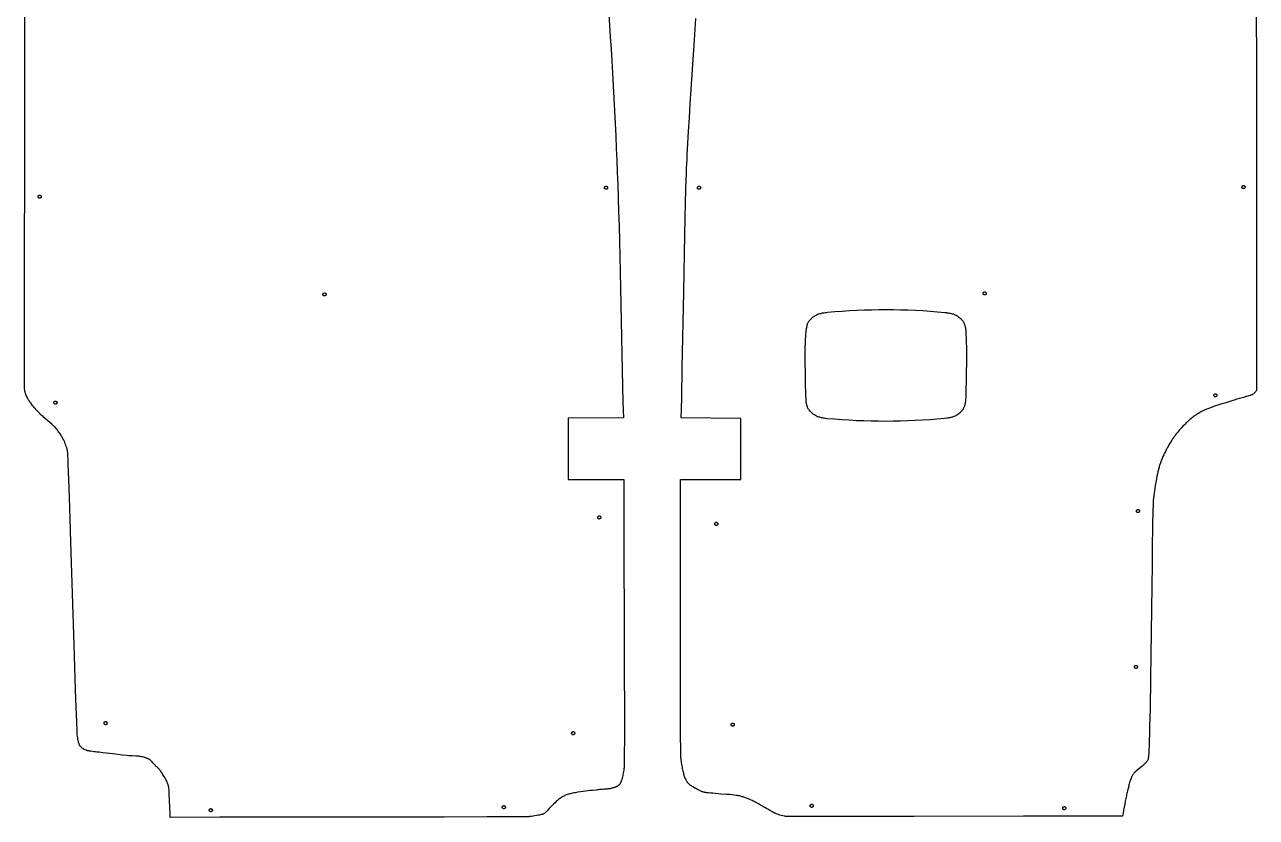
# Model space of a CAD drawing. Extents: x 339 to 7680, y 24 to 7374.
# Drawn here: x 6040 to 7621, y 3872 to 4888 of the extents above; entities that cross this region are included whole.
import ezdxf

# ---------------------------------------------------------------- set-up
doc = ezdxf.new("R2010")
doc.units = 0
doc.layers.add('Default Layer', color=1, linetype='CONTINUOUS')

msp = doc.modelspace()

# ---------------------------------------------------------------- linework, layer by layer
at = {"layer": 'Default Layer'}
for points in [[(6790, 4901.6), (6790.9, 4887.3), (6791.8, 4872.5), (6792.8, 4857.4), (6793.7, 4841.8), (6794.6, 4826), (6795.5, 4810.1), (6796.4, 4794), (6797.2, 4777.8), (6798, 4761.7), (6798.8, 4745.7), (6799.5, 4729.8), (6800.2, 4714.2), (6800.8, 4698.8), (6801.1, 4691.1), (6801.4, 4683.1), (6802, 4666.4), (6802.5, 4648.8), (6803.1, 4630.3), (6803.6, 4611.2), (6804, 4591.4), (6804.5, 4571.2), (6805, 4550.5), (6805.9, 4508.5), (6806.7, 4466.3), (6807.6, 4424.6), (6808.1, 4404.2), (6808.6, 4384.4), (6737.6, 4383.8), (6737.6, 4305.4), (6809.1, 4305.4), (6809.1, 4280.7), (6809.2, 4253.9), (6809.2, 4225.4), (6809.3, 4195.6), (6809.5, 4134.7), (6809.7, 4075.1), (6809.8, 4047.1), (6809.9, 4021), (6809.9, 3997.3), (6809.9, 3976.6), (6809.9, 3967.4), (6809.8, 3959.2), (6809.8, 3952), (6809.7, 3945.8), (6809.6, 3940.8), (6809.6, 3936.9), (6809.5, 3935.4), (6809.4, 3934.3), (6809.4, 3933.5), (6809.3, 3933), (6808.8, 3930.2), (6808.1, 3927.1), (6807.8, 3925.5), (6807.4, 3924), (6807, 3922.4), (6806.6, 3920.9), (6806.2, 3919.4), (6805.9, 3918.7), (6805.7, 3918.1), (6805.4, 3917.4), (6805.2, 3916.8), (6804.9, 3916.2), (6804.6, 3915.7), (6804.3, 3915.1), (6804, 3914.7), (6803.6, 3914.2), (6803.3, 3913.8), (6803, 3913.5), (6802.6, 3913.2), (6802.2, 3913), (6801.8, 3912.8), (6801.6, 3912.6), (6801.4, 3912.4), (6801, 3912), (6800.5, 3911.7), (6799.9, 3911.4), (6799.4, 3911.1), (6798.8, 3910.8), (6798.2, 3910.6), (6797.6, 3910.4), (6797, 3910.2), (6796.4, 3910), (6795.1, 3909.7), (6793.9, 3909.3), (6792.8, 3909), (6792.2, 3908.8), (6791.5, 3908.7), (6790.7, 3908.6), (6789.8, 3908.5), (6788.8, 3908.4), (6787.8, 3908.3), (6785.7, 3908.1), (6783.4, 3908), (6781.2, 3907.8), (6778.9, 3907.6), (6777.9, 3907.5), (6776.9, 3907.4), (6775.6, 3907.2), (6773.9, 3907), (6769.2, 3906.6), (6766.4, 3906.3), (6763.4, 3906), (6760.2, 3905.6), (6756.9, 3905.2), (6753.5, 3904.7), (6750.1, 3904.2), (6748.4, 3903.9), (6746.7, 3903.6), (6745.1, 3903.3), (6743.5, 3903), (6742, 3902.7), (6740.5, 3902.3), (6739.1, 3901.9), (6737.7, 3901.6), (6736.4, 3901.1), (6735.2, 3900.7), (6734.1, 3900.3), (6733.1, 3899.8), (6732.1, 3899.3), (6731.1, 3898.8), (6730.1, 3898.2), (6729.1, 3897.5), (6728.1, 3896.8), (6727.1, 3896), (6726, 3895.2), (6725, 3894.4), (6724, 3893.5), (6723, 3892.6), (6721.9, 3891.7), (6720.9, 3890.8), (6719, 3888.9), (6717.1, 3887), (6715.3, 3885.2), (6713.6, 3883.5), (6710.8, 3880.4), (6709.6, 3879.2), (6708.7, 3878.2), (6708, 3877.5), (6707.7, 3877.3), (6707.5, 3877.1), (6706.9, 3876.8), (6706.2, 3876.5), (6705.5, 3876.2), (6704.8, 3875.9), (6704.1, 3875.7), (6703.3, 3875.5), (6701.9, 3875.1), (6700.9, 3874.9), (6699.3, 3874.6), (6697.4, 3874.2), (6695.2, 3873.9), (6692.9, 3873.5), (6690.5, 3873.2), (6688.2, 3872.9), (6687.1, 3872.8), (6686.1, 3872.7), (6684.7, 3872.7), (6681.7, 3872.7), (6671.1, 3872.6), (6654.9, 3872.5), (6633.6, 3872.5), (6578.9, 3872.4), (6512, 3872.3), (6362.7, 3872.2), (6290.7, 3872.1), (6227.3, 3872), (6227, 3877.3), (6226.8, 3883.2), (6226.3, 3895.2), (6226, 3900.8), (6225.8, 3905.5), (6225.7, 3907.4), (6225.5, 3909), (6225.4, 3910.3), (6225.3, 3910.7), (6225.3, 3911.1), (6225.1, 3911.7), (6225, 3912.3), (6224.7, 3913.5), (6224.3, 3914.6), (6223.8, 3915.7), (6223.3, 3916.9), (6222.8, 3918), (6222.3, 3919.1), (6221.8, 3920.2), (6221.5, 3920.8), (6221.1, 3921.5), (6220.2, 3923.1), (6219.1, 3924.9), (6217.9, 3926.8), (6216.8, 3928.6), (6215.7, 3930.2), (6214.7, 3931.6), (6214.3, 3932.2), (6214, 3932.6), (6213.4, 3933.3), (6212.7, 3934), (6212, 3934.7), (6211.3, 3935.3), (6209.9, 3936.6), (6209.2, 3937.2), (6208.5, 3937.9), (6208.2, 3938.3), (6207.8, 3938.7), (6207, 3939.6), (6206.1, 3940.7), (6205.1, 3941.8), (6204.1, 3943), (6203.6, 3943.6), (6203, 3944.1), (6202.4, 3944.6), (6201.9, 3945.1), (6201.3, 3945.6), (6200.7, 3946), (6200.1, 3946.4), (6199.5, 3946.7), (6198.9, 3947), (6198.2, 3947.3), (6197.6, 3947.6), (6196.9, 3947.9), (6196.3, 3948.1), (6195.6, 3948.4), (6194.9, 3948.6), (6194.2, 3948.8), (6192.8, 3949.2), (6191.5, 3949.5), (6190.1, 3949.8), (6189.3, 3950), (6188.5, 3950.1), (6187.7, 3950.2), (6186.8, 3950.3), (6184.8, 3950.4), (6182.7, 3950.5), (6178.4, 3950.7), (6176.2, 3950.8), (6175.2, 3950.9), (6174.2, 3951), (6171.1, 3951.3), (6166.2, 3951.8), (6153.4, 3953.3), (6140.7, 3954.8), (6135.9, 3955.4), (6133, 3955.7), (6131.2, 3956), (6129.3, 3956.2), (6127.4, 3956.4), (6125.5, 3956.7), (6123.7, 3957), (6122.8, 3957.1), (6122, 3957.3), (6121.2, 3957.5), (6120.5, 3957.7), (6119.8, 3957.9), (6119.2, 3958.1), (6118.1, 3958.6), (6117, 3959.2), (6116.4, 3959.5), (6115.9, 3959.8), (6115.4, 3960.1), (6114.8, 3960.5), (6114.3, 3960.8), (6113.9, 3961.2), (6113.4, 3961.6), (6112.9, 3962), (6112.5, 3962.4), (6112.1, 3962.9), (6111.7, 3963.4), (6111.4, 3963.9), (6111.2, 3964.1), (6111, 3964.4), (6110.7, 3965), (6110.4, 3965.8), (6110.2, 3966.5), (6109.9, 3967.3), (6109.7, 3968.2), (6109.4, 3969.1), (6109.2, 3970.1), (6109, 3971.1), (6108.8, 3972), (6108.5, 3974), (6108.2, 3976), (6107.9, 3977.8), (6107.9, 3978.3), (6107.8, 3979.3), (6107.7, 3982.6), (6107.2, 3994.6), (6106.6, 4012.7), (6105.8, 4035.8), (6103.9, 4093.4), (6101.8, 4159.2), (6099.7, 4224.9), (6098.7, 4255.3), (6097.8, 4282.5), (6097, 4305.7), (6096.3, 4323.8), (6096.1, 4330.6), (6095.9, 4335.7), (6095.7, 4339.1), (6095.7, 4340), (6095.6, 4340.5), (6095.5, 4341.4), (6095.3, 4342.3), (6095.1, 4343.2), (6094.9, 4344.1), (6094.6, 4345), (6094.4, 4345.9), (6093.8, 4347.7), (6093.2, 4349.4), (6092.6, 4351.1), (6092, 4352.7), (6091.4, 4354.2), (6091.1, 4354.9), (6090.7, 4355.6), (6090, 4357.1), (6089.2, 4358.5), (6088.4, 4360), (6087.5, 4361.4), (6086.7, 4362.7), (6085.9, 4363.9), (6085.1, 4365), (6084.4, 4366.1), (6083.6, 4367.2), (6082.8, 4368.2), (6082, 4369.2), (6081.1, 4370.2), (6080.3, 4371.2), (6079.4, 4372.2), (6078.5, 4373.1), (6077.9, 4373.7), (6077.2, 4374.4), (6075.3, 4376), (6072.9, 4378.1), (6070.3, 4380.3), (6067.7, 4382.6), (6065.1, 4384.7), (6064, 4385.8), (6062.9, 4386.7), (6062, 4387.6), (6061.2, 4388.3), (6059.8, 4389.8), (6058.3, 4391.4), (6056.8, 4393), (6055.4, 4394.6), (6054, 4396.2), (6052.8, 4397.7), (6051.6, 4399), (6050.7, 4400.2), (6049, 4402.3), (6048.2, 4403.4), (6047.3, 4404.5), (6046.5, 4405.6), (6045.8, 4406.7), (6045.4, 4407.3), (6045.1, 4407.9), (6044.7, 4408.5), (6044.4, 4409.1), (6043.8, 4410.3), (6043.2, 4411.6), (6042.6, 4413), (6042.1, 4414.4), (6041.6, 4415.9), (6041.3, 4416.6), (6041.1, 4417.4), (6040.9, 4418.1), (6040.7, 4418.9), (6040.6, 4419.6), (6040.4, 4420.4), (6041.1, 5324.6)], [(7620.5, 5325.5), (7620.7, 4419.5), (7620.5, 4419.1), (7620.3, 4418.7), (7620, 4418.2), (7619.8, 4417.8), (7619.5, 4417.4), (7619.1, 4417.1), (7618.8, 4416.7), (7618.5, 4416.3), (7618.1, 4416), (7617.7, 4415.7), (7617.3, 4415.3), (7616.9, 4415), (7616.1, 4414.5), (7615.3, 4413.9), (7615, 4413.8), (7614.7, 4413.7), (7613.8, 4413.3), (7612.6, 4412.9), (7611.2, 4412.5), (7609.6, 4412), (7607.8, 4411.5), (7604, 4410.4), (7595.8, 4408.1), (7592.1, 4407), (7590.5, 4406.6), (7589.1, 4406.1), (7581.5, 4403.7), (7576.4, 4402.1), (7571.1, 4400.4), (7568.4, 4399.5), (7565.8, 4398.6), (7563.2, 4397.7), (7560.8, 4396.8), (7558.6, 4396), (7556.6, 4395.2), (7554.9, 4394.5), (7554.2, 4394.2), (7553.5, 4393.9), (7552.3, 4393.3), (7551.1, 4392.7), (7549.9, 4392), (7548.7, 4391.4), (7547.6, 4390.7), (7546.4, 4390), (7545.2, 4389.3), (7544.1, 4388.5), (7543, 4387.8), (7541.8, 4387), (7540.7, 4386.2), (7539.7, 4385.4), (7538.6, 4384.6), (7537.5, 4383.8), (7536.5, 4382.9), (7535.4, 4382.1), (7534.4, 4381.1), (7533.2, 4380.1), (7532, 4378.9), (7530.7, 4377.7), (7529.3, 4376.3), (7527.9, 4374.9), (7526.5, 4373.5), (7525.1, 4371.9), (7523.6, 4370.4), (7522.2, 4368.8), (7520.8, 4367.1), (7519.4, 4365.5), (7518, 4363.8), (7516.7, 4362.1), (7515.5, 4360.5), (7514.3, 4358.9), (7513.2, 4357.2), (7512.1, 4355.5), (7510.9, 4353.6), (7509.7, 4351.7), (7508.6, 4349.7), (7507.4, 4347.7), (7506.3, 4345.6), (7505.1, 4343.4), (7504, 4341.2), (7502.9, 4339), (7501.9, 4336.8), (7500.9, 4334.5), (7499.9, 4332.3), (7499, 4330), (7498.1, 4327.8), (7497.3, 4325.5), (7497, 4324.4), (7496.6, 4323.2), (7496.2, 4322), (7495.9, 4320.8), (7495.2, 4318.2), (7494.5, 4315.4), (7493.8, 4312.5), (7493.2, 4309.6), (7492.6, 4306.5), (7492, 4303.4), (7491.4, 4300.2), (7490.9, 4297.1), (7490.4, 4293.8), (7489.9, 4290.6), (7489.5, 4287.4), (7489.1, 4284.3), (7488.7, 4281.2), (7488.4, 4278.1), (7488.3, 4277.2), (7488.2, 4275.8), (7488.2, 4274), (7488.1, 4271.9), (7487.9, 4266.5), (7487.8, 4259.7), (7487.6, 4251.6), (7487.5, 4242.3), (7487.2, 4220.8), (7486.9, 4195.9), (7486.5, 4168.5), (7485.8, 4109.6), (7485.4, 4079.9), (7485, 4051.1), (7484.8, 4037.3), (7484.6, 4024.1), (7484.3, 4011.6), (7484.1, 3999.8), (7483.8, 3989), (7483.6, 3979.1), (7483.3, 3970.3), (7483, 3962.7), (7482.9, 3959.4), (7482.7, 3956.4), (7482.6, 3953.8), (7482.4, 3951.6), (7482.3, 3949.8), (7482.1, 3948.3), (7482, 3947.7), (7481.9, 3947.3), (7481.8, 3946.9), (7481.8, 3946.6), (7481.4, 3945.8), (7481, 3945.1), (7480.5, 3944.3), (7480.1, 3943.6), (7479.5, 3942.9), (7479, 3942.2), (7478.4, 3941.5), (7477.8, 3940.9), (7477.1, 3940.2), (7476.5, 3939.6), (7475.8, 3939), (7475.1, 3938.4), (7473.7, 3937.2), (7472.2, 3936), (7469.3, 3933.8), (7467.9, 3932.6), (7467.2, 3932.1), (7466.5, 3931.5), (7465.9, 3930.9), (7465.2, 3930.3), (7464.7, 3929.7), (7464.1, 3929.1), (7463.6, 3928.5), (7463.1, 3927.9), (7462.6, 3927.2), (7462.2, 3926.6), (7461.8, 3925.9), (7461.4, 3925.2), (7461.1, 3924.5), (7460.7, 3923.8), (7460.4, 3923.1), (7460.1, 3922.4), (7459.5, 3921), (7459, 3919.5), (7458.5, 3918), (7458, 3916.5), (7457.6, 3915), (7457.2, 3913.5), (7456.9, 3912), (7456.2, 3908.9), (7455.5, 3905.8), (7455.1, 3904.3), (7454.7, 3902.8), (7454.3, 3901.3), (7454, 3899.6), (7453.6, 3898), (7453.2, 3896.2), (7452.5, 3892.6), (7451.8, 3888.8), (7450.4, 3881.2), (7449.7, 3877.3), (7449, 3873.6), (7389.5, 3873.5), (7321.9, 3873.4), (7181.7, 3873.1), (7119, 3872.9), (7091.6, 3872.9), (7067.6, 3872.9), (7047.7, 3872.9), (7032.5, 3872.9), (7026.8, 3873), (7022.6, 3873), (7019.8, 3873), (7019, 3873.1), (7018.5, 3873.1), (7017.6, 3873.2), (7016.7, 3873.3), (7015.8, 3873.5), (7014.9, 3873.7), (7013.1, 3874.1), (7011.2, 3874.5), (7009.5, 3875), (7007.8, 3875.5), (7006.1, 3876.1), (7004.7, 3876.6), (7004, 3876.9), (7003.3, 3877.2), (7002.6, 3877.5), (7001.9, 3877.8), (7000.5, 3878.5), (6999.2, 3879.3), (6996.6, 3880.8), (6995.3, 3881.6), (6993.9, 3882.3), (6992.3, 3883.2), (6990.1, 3884.5), (6984.7, 3887.6), (6981.9, 3889.3), (6979, 3890.9), (6977.6, 3891.6), (6976.4, 3892.3), (6975.1, 3892.9), (6974, 3893.4), (6971.9, 3894.4), (6969.8, 3895.3), (6967.6, 3896.2), (6965.5, 3897), (6964.4, 3897.4), (6963.3, 3897.8), (6962.2, 3898.1), (6961.1, 3898.5), (6960, 3898.8), (6958.9, 3899.1), (6957.8, 3899.4), (6956.6, 3899.7), (6956, 3899.8), (6955.2, 3899.9), (6954.3, 3900.1), (6953.2, 3900.2), (6950.7, 3900.5), (6947.8, 3900.8), (6944.6, 3901.1), (6941.1, 3901.4), (6933.8, 3901.9), (6926.6, 3902.5), (6923.3, 3902.8), (6920.2, 3903.1), (6917.5, 3903.3), (6915.2, 3903.6), (6914.2, 3903.7), (6913.4, 3903.8), (6912.8, 3904), (6912.3, 3904.1), (6911.4, 3904.3), (6910.6, 3904.6), (6909.7, 3904.9), (6908.9, 3905.3), (6908, 3905.6), (6907.2, 3906), (6906.3, 3906.4), (6905.5, 3906.8), (6903.9, 3907.6), (6902.4, 3908.4), (6901.1, 3909.2), (6899.9, 3909.8), (6897.9, 3911), (6896.8, 3911.7), (6895.8, 3912.3), (6894.8, 3913), (6894.3, 3913.4), (6893.9, 3913.7), (6893.4, 3914.1), (6893, 3914.5), (6892.6, 3914.9), (6892.1, 3915.4), (6891.7, 3915.8), (6891.4, 3916.3), (6891, 3916.8), (6890.6, 3917.3), (6890.3, 3917.9), (6889.9, 3918.4), (6889.6, 3919), (6889.3, 3919.6), (6888.6, 3920.8), (6888.1, 3922), (6887.5, 3923.2), (6887.1, 3924.5), (6886.8, 3925.2), (6886.6, 3926.1), (6886.3, 3927.2), (6886, 3928.5), (6885.6, 3929.8), (6885.3, 3931.4), (6884.9, 3933), (6884.6, 3934.6), (6884.3, 3936.4), (6883.9, 3938.2), (6883.6, 3940), (6883.3, 3941.8), (6883.1, 3943.5), (6882.8, 3945.2), (6882.6, 3946.9), (6882.5, 3948.5), (6882.4, 3949), (6882.4, 3949.9), (6882.3, 3952.5), (6882.3, 3956.3), (6882.2, 3961.2), (6882.1, 3974.2), (6882, 3990.9), (6881.9, 4010.8), (6881.9, 4033.5), (6881.8, 4085.2), (6881.7, 4142.1), (6881.7, 4200.4), (6881.7, 4256.1), (6881.8, 4305.4), (6881.8, 4305.4), (6959.2, 4305.4), (6959.2, 4383.5), (6882.8, 4384.1), (6883.1, 4395.5), (6883.4, 4410.5), (6884.2, 4448.9), (6886.1, 4545.3), (6887.1, 4594.9), (6887.6, 4618.4), (6888, 4640.2), (6888.5, 4659.8), (6888.9, 4676.8), (6889.3, 4690.5), (6889.4, 4696.1), (6889.6, 4700.6), (6889.8, 4705), (6890, 4710.1), (6890.3, 4715.7), (6890.6, 4721.9), (6891.4, 4735.9), (6892.3, 4751.7), (6893.3, 4768.8), (6894.5, 4786.9), (6895.6, 4805.7), (6896.9, 4824.7), (6898.1, 4843.6), (6899.3, 4862.1), (6901.7, 4896.3)]]:
    msp.add_lwpolyline(points, dxfattribs=at)
for points in [[(6784.4, 4679.3), (6784.5, 4679.5), (6784.5, 4679.7), (6784.5, 4679.9), (6784.6, 4680.1), (6784.7, 4680.3), (6784.8, 4680.4), (6784.9, 4680.6), (6785, 4680.7), (6785.2, 4680.9), (6785.3, 4681), (6785.5, 4681.1), (6785.7, 4681.2), (6785.9, 4681.2), (6786, 4681.3), (6786.2, 4681.3), (6786.4, 4681.3), (6786.7, 4681.3), (6786.9, 4681.3), (6787, 4681.2), (6787.2, 4681.2), (6787.4, 4681.1), (6787.6, 4681), (6787.7, 4680.9), (6787.9, 4680.7), (6788, 4680.6), (6788.1, 4680.4), (6788.2, 4680.3), (6788.3, 4680.1), (6788.4, 4679.9), (6788.4, 4679.7), (6788.4, 4679.5), (6788.4, 4679.3), (6788.4, 4679.1), (6788.4, 4678.9), (6788.4, 4678.7), (6788.3, 4678.5), (6788.2, 4678.4), (6788.1, 4678.2), (6788, 4678.1), (6787.9, 4677.9), (6787.7, 4677.8), (6787.6, 4677.7), (6787.4, 4677.6), (6787.2, 4677.5), (6787, 4677.4), (6786.9, 4677.4), (6786.7, 4677.3), (6786.4, 4677.3), (6786.2, 4677.3), (6786, 4677.4), (6785.9, 4677.4), (6785.7, 4677.5), (6785.5, 4677.6), (6785.3, 4677.7), (6785.2, 4677.8), (6785, 4677.9), (6784.9, 4678.1), (6784.8, 4678.2), (6784.7, 4678.4), (6784.6, 4678.5), (6784.5, 4678.7), (6784.5, 4678.9), (6784.5, 4679.1), (6784.4, 4679.3)], [(6903.8, 4679.3), (6903.8, 4679.5), (6903.8, 4679.7), (6903.9, 4679.9), (6903.9, 4680.1), (6904, 4680.2), (6904.1, 4680.4), (6904.2, 4680.5), (6904.4, 4680.7), (6904.5, 4680.8), (6904.6, 4680.9), (6904.8, 4681), (6905, 4681.1), (6905.2, 4681.2), (6905.4, 4681.2), (6905.6, 4681.3), (6905.8, 4681.3), (6906, 4681.3), (6906.2, 4681.2), (6906.4, 4681.2), (6906.5, 4681.1), (6906.7, 4681), (6906.9, 4680.9), (6907, 4680.8), (6907.2, 4680.7), (6907.3, 4680.5), (6907.4, 4680.4), (6907.5, 4680.2), (6907.6, 4680.1), (6907.7, 4679.9), (6907.7, 4679.7), (6907.8, 4679.5), (6907.8, 4679.3), (6907.8, 4679.1), (6907.7, 4678.9), (6907.7, 4678.7), (6907.6, 4678.5), (6907.5, 4678.3), (6907.4, 4678.2), (6907.3, 4678), (6907.2, 4677.9), (6907, 4677.7), (6906.9, 4677.6), (6906.7, 4677.5), (6906.5, 4677.4), (6906.4, 4677.4), (6906.2, 4677.3), (6906, 4677.3), (6905.8, 4677.3), (6905.6, 4677.3), (6905.4, 4677.3), (6905.2, 4677.4), (6905, 4677.4), (6904.8, 4677.5), (6904.6, 4677.6), (6904.5, 4677.7), (6904.4, 4677.9), (6904.2, 4678), (6904.1, 4678.2), (6904, 4678.3), (6903.9, 4678.5), (6903.9, 4678.7), (6903.8, 4678.9), (6903.8, 4679.1), (6903.8, 4679.3)], [(7602.2, 4680.1), (7602.2, 4680.3), (7602.2, 4680.5), (7602.3, 4680.7), (7602.4, 4680.9), (7602.4, 4681.1), (7602.5, 4681.3), (7602.7, 4681.4), (7602.8, 4681.6), (7602.9, 4681.7), (7603.1, 4681.8), (7603.2, 4681.9), (7603.4, 4682), (7603.6, 4682), (7603.8, 4682.1), (7604, 4682.1), (7604.2, 4682.1), (7604.4, 4682.1), (7604.6, 4682.1), (7604.8, 4682), (7605, 4682), (7605.2, 4681.9), (7605.3, 4681.8), (7605.5, 4681.7), (7605.6, 4681.6), (7605.7, 4681.4), (7605.9, 4681.3), (7606, 4681.1), (7606, 4680.9), (7606.1, 4680.7), (7606.2, 4680.5), (7606.2, 4680.3), (7606.2, 4680.1), (7606.2, 4679.9), (7606.2, 4679.7), (7606.1, 4679.5), (7606, 4679.4), (7606, 4679.2), (7605.9, 4679), (7605.7, 4678.9), (7605.6, 4678.7), (7605.5, 4678.6), (7605.3, 4678.5), (7605.2, 4678.4), (7605, 4678.3), (7604.8, 4678.2), (7604.6, 4678.2), (7604.4, 4678.1), (7604.2, 4678.1), (7604, 4678.1), (7603.8, 4678.2), (7603.6, 4678.2), (7603.4, 4678.3), (7603.2, 4678.4), (7603.1, 4678.5), (7602.9, 4678.6), (7602.8, 4678.7), (7602.7, 4678.9), (7602.5, 4679), (7602.4, 4679.2), (7602.4, 4679.4), (7602.3, 4679.5), (7602.2, 4679.7), (7602.2, 4679.9), (7602.2, 4680.1)], [(6057.7, 4667.8), (6057.7, 4668), (6057.7, 4668.2), (6057.8, 4668.4), (6057.9, 4668.6), (6057.9, 4668.8), (6058, 4668.9), (6058.1, 4669.1), (6058.3, 4669.2), (6058.4, 4669.4), (6058.6, 4669.5), (6058.7, 4669.6), (6058.9, 4669.7), (6059.1, 4669.7), (6059.3, 4669.8), (6059.5, 4669.8), (6059.7, 4669.8), (6059.9, 4669.8), (6060.1, 4669.8), (6060.3, 4669.7), (6060.5, 4669.7), (6060.6, 4669.6), (6060.8, 4669.5), (6061, 4669.4), (6061.1, 4669.2), (6061.2, 4669.1), (6061.4, 4668.9), (6061.5, 4668.8), (6061.5, 4668.6), (6061.6, 4668.4), (6061.7, 4668.2), (6061.7, 4668), (6061.7, 4667.8), (6061.7, 4667.6), (6061.7, 4667.4), (6061.6, 4667.2), (6061.5, 4667), (6061.5, 4666.9), (6061.4, 4666.7), (6061.2, 4666.5), (6061.1, 4666.4), (6061, 4666.3), (6060.8, 4666.2), (6060.6, 4666.1), (6060.5, 4666), (6060.3, 4665.9), (6060.1, 4665.9), (6059.9, 4665.8), (6059.7, 4665.8), (6059.5, 4665.8), (6059.3, 4665.9), (6059.1, 4665.9), (6058.9, 4666), (6058.7, 4666.1), (6058.6, 4666.2), (6058.4, 4666.3), (6058.3, 4666.4), (6058.1, 4666.5), (6058, 4666.7), (6057.9, 4666.9), (6057.9, 4667), (6057.8, 4667.2), (6057.7, 4667.4), (6057.7, 4667.6), (6057.7, 4667.8)], [(6423.2, 4542.5), (6423.2, 4542.7), (6423.2, 4542.9), (6423.2, 4543.1), (6423.3, 4543.3), (6423.4, 4543.4), (6423.5, 4543.6), (6423.6, 4543.8), (6423.7, 4543.9), (6423.9, 4544), (6424, 4544.1), (6424.2, 4544.2), (6424.4, 4544.3), (6424.6, 4544.4), (6424.7, 4544.4), (6424.9, 4544.5), (6425.2, 4544.5), (6425.4, 4544.5), (6425.6, 4544.4), (6425.7, 4544.4), (6425.9, 4544.3), (6426.1, 4544.2), (6426.3, 4544.1), (6426.4, 4544), (6426.6, 4543.9), (6426.7, 4543.8), (6426.8, 4543.6), (6426.9, 4543.4), (6427, 4543.3), (6427.1, 4543.1), (6427.1, 4542.9), (6427.1, 4542.7), (6427.2, 4542.5), (6427.1, 4542.3), (6427.1, 4542.1), (6427.1, 4541.9), (6427, 4541.7), (6426.9, 4541.5), (6426.8, 4541.4), (6426.7, 4541.2), (6426.6, 4541.1), (6426.4, 4540.9), (6426.3, 4540.8), (6426.1, 4540.7), (6425.9, 4540.6), (6425.7, 4540.6), (6425.6, 4540.5), (6425.4, 4540.5), (6425.2, 4540.5), (6424.9, 4540.5), (6424.7, 4540.5), (6424.6, 4540.6), (6424.4, 4540.6), (6424.2, 4540.7), (6424, 4540.8), (6423.9, 4540.9), (6423.7, 4541.1), (6423.6, 4541.2), (6423.5, 4541.4), (6423.4, 4541.5), (6423.3, 4541.7), (6423.2, 4541.9), (6423.2, 4542.1), (6423.2, 4542.3), (6423.2, 4542.5)], [(7270, 4543.8), (7270, 4544), (7270.1, 4544.2), (7270.1, 4544.4), (7270.2, 4544.6), (7270.3, 4544.8), (7270.4, 4544.9), (7270.5, 4545.1), (7270.6, 4545.2), (7270.8, 4545.4), (7270.9, 4545.5), (7271.1, 4545.6), (7271.2, 4545.7), (7271.4, 4545.7), (7271.6, 4545.8), (7271.8, 4545.8), (7272, 4545.8), (7272.2, 4545.8), (7272.4, 4545.8), (7272.6, 4545.7), (7272.8, 4545.7), (7273, 4545.6), (7273.1, 4545.5), (7273.3, 4545.4), (7273.4, 4545.2), (7273.6, 4545.1), (7273.7, 4544.9), (7273.8, 4544.8), (7273.9, 4544.6), (7273.9, 4544.4), (7274, 4544.2), (7274, 4544), (7274, 4543.8), (7274, 4543.6), (7274, 4543.4), (7273.9, 4543.2), (7273.9, 4543), (7273.8, 4542.9), (7273.7, 4542.7), (7273.6, 4542.5), (7273.4, 4542.4), (7273.3, 4542.3), (7273.1, 4542.2), (7273, 4542.1), (7272.8, 4542), (7272.6, 4541.9), (7272.4, 4541.9), (7272.2, 4541.8), (7272, 4541.8), (7271.8, 4541.8), (7271.6, 4541.9), (7271.4, 4541.9), (7271.2, 4542), (7271.1, 4542.1), (7270.9, 4542.2), (7270.8, 4542.3), (7270.6, 4542.4), (7270.5, 4542.5), (7270.4, 4542.7), (7270.3, 4542.9), (7270.2, 4543), (7270.1, 4543.2), (7270.1, 4543.4), (7270, 4543.6), (7270, 4543.8)], [(7566.2, 4413.1), (7566.2, 4413.4), (7566.2, 4413.6), (7566.3, 4413.7), (7566.4, 4413.9), (7566.4, 4414.1), (7566.5, 4414.3), (7566.7, 4414.4), (7566.8, 4414.6), (7566.9, 4414.7), (7567.1, 4414.8), (7567.3, 4414.9), (7567.4, 4415), (7567.6, 4415.1), (7567.8, 4415.1), (7568, 4415.1), (7568.2, 4415.1), (7568.4, 4415.1), (7568.6, 4415.1), (7568.8, 4415.1), (7569, 4415), (7569.2, 4414.9), (7569.3, 4414.8), (7569.5, 4414.7), (7569.6, 4414.6), (7569.7, 4414.4), (7569.9, 4414.3), (7570, 4414.1), (7570, 4413.9), (7570.1, 4413.7), (7570.2, 4413.6), (7570.2, 4413.4), (7570.2, 4413.1), (7570.2, 4412.9), (7570.2, 4412.7), (7570.1, 4412.6), (7570, 4412.4), (7570, 4412.2), (7569.9, 4412), (7569.7, 4411.9), (7569.6, 4411.7), (7569.5, 4411.6), (7569.3, 4411.5), (7569.2, 4411.4), (7569, 4411.3), (7568.8, 4411.2), (7568.6, 4411.2), (7568.4, 4411.2), (7568.2, 4411.1), (7568, 4411.2), (7567.8, 4411.2), (7567.6, 4411.2), (7567.4, 4411.3), (7567.3, 4411.4), (7567.1, 4411.5), (7566.9, 4411.6), (7566.8, 4411.7), (7566.7, 4411.9), (7566.5, 4412), (7566.4, 4412.2), (7566.4, 4412.4), (7566.3, 4412.6), (7566.2, 4412.7), (7566.2, 4412.9), (7566.2, 4413.1)], [(6078, 4403.7), (6078, 4403.9), (6078.1, 4404.1), (6078.1, 4404.3), (6078.2, 4404.5), (6078.3, 4404.7), (6078.4, 4404.9), (6078.5, 4405), (6078.6, 4405.1), (6078.8, 4405.3), (6078.9, 4405.4), (6079.1, 4405.5), (6079.3, 4405.6), (6079.4, 4405.6), (6079.6, 4405.7), (6079.8, 4405.7), (6080, 4405.7), (6080.2, 4405.7), (6080.4, 4405.7), (6080.6, 4405.6), (6080.8, 4405.6), (6081, 4405.5), (6081.1, 4405.4), (6081.3, 4405.3), (6081.4, 4405.1), (6081.6, 4405), (6081.7, 4404.9), (6081.8, 4404.7), (6081.9, 4404.5), (6081.9, 4404.3), (6082, 4404.1), (6082, 4403.9), (6082, 4403.7), (6082, 4403.5), (6082, 4403.3), (6081.9, 4403.1), (6081.9, 4403), (6081.8, 4402.8), (6081.7, 4402.6), (6081.6, 4402.5), (6081.4, 4402.3), (6081.3, 4402.2), (6081.1, 4402.1), (6081, 4402), (6080.8, 4401.9), (6080.6, 4401.8), (6080.4, 4401.8), (6080.2, 4401.7), (6080, 4401.7), (6079.8, 4401.7), (6079.6, 4401.8), (6079.4, 4401.8), (6079.3, 4401.9), (6079.1, 4402), (6078.9, 4402.1), (6078.8, 4402.2), (6078.6, 4402.3), (6078.5, 4402.5), (6078.4, 4402.6), (6078.3, 4402.8), (6078.2, 4403), (6078.1, 4403.1), (6078.1, 4403.3), (6078, 4403.5), (6078, 4403.7)], [(6775.7, 4256.5), (6775.7, 4256.7), (6775.8, 4256.9), (6775.8, 4257.1), (6775.9, 4257.3), (6776, 4257.5), (6776.1, 4257.7), (6776.2, 4257.8), (6776.3, 4257.9), (6776.5, 4258.1), (6776.6, 4258.2), (6776.8, 4258.3), (6777, 4258.4), (6777.1, 4258.4), (6777.3, 4258.5), (6777.5, 4258.5), (6777.7, 4258.5), (6777.9, 4258.5), (6778.1, 4258.5), (6778.3, 4258.4), (6778.5, 4258.4), (6778.7, 4258.3), (6778.9, 4258.2), (6779, 4258.1), (6779.2, 4257.9), (6779.3, 4257.8), (6779.4, 4257.7), (6779.5, 4257.5), (6779.6, 4257.3), (6779.6, 4257.1), (6779.7, 4256.9), (6779.7, 4256.7), (6779.7, 4256.5), (6779.7, 4256.3), (6779.7, 4256.1), (6779.6, 4255.9), (6779.6, 4255.8), (6779.5, 4255.6), (6779.4, 4255.4), (6779.3, 4255.3), (6779.2, 4255.1), (6779, 4255), (6778.9, 4254.9), (6778.7, 4254.8), (6778.5, 4254.7), (6778.3, 4254.6), (6778.1, 4254.6), (6777.9, 4254.5), (6777.7, 4254.5), (6777.5, 4254.5), (6777.3, 4254.6), (6777.1, 4254.6), (6777, 4254.7), (6776.8, 4254.8), (6776.6, 4254.9), (6776.5, 4255), (6776.3, 4255.1), (6776.2, 4255.3), (6776.1, 4255.4), (6776, 4255.6), (6775.9, 4255.8), (6775.8, 4255.9), (6775.8, 4256.1), (6775.7, 4256.3), (6775.7, 4256.5)], [(7466.7, 4264.7), (7466.8, 4264.9), (7466.8, 4265.1), (7466.8, 4265.3), (7466.9, 4265.5), (7467, 4265.7), (7467.1, 4265.8), (7467.2, 4266), (7467.3, 4266.1), (7467.5, 4266.2), (7467.6, 4266.4), (7467.8, 4266.5), (7468, 4266.5), (7468.1, 4266.6), (7468.3, 4266.7), (7468.5, 4266.7), (7468.7, 4266.7), (7468.9, 4266.7), (7469.1, 4266.7), (7469.3, 4266.6), (7469.5, 4266.5), (7469.7, 4266.5), (7469.9, 4266.4), (7470, 4266.2), (7470.2, 4266.1), (7470.3, 4266), (7470.4, 4265.8), (7470.5, 4265.7), (7470.6, 4265.5), (7470.7, 4265.3), (7470.7, 4265.1), (7470.7, 4264.9), (7470.7, 4264.7), (7470.7, 4264.5), (7470.7, 4264.3), (7470.7, 4264.1), (7470.6, 4263.9), (7470.5, 4263.7), (7470.4, 4263.6), (7470.3, 4263.4), (7470.2, 4263.3), (7470, 4263.2), (7469.9, 4263), (7469.7, 4262.9), (7469.5, 4262.9), (7469.3, 4262.8), (7469.1, 4262.7), (7468.9, 4262.7), (7468.7, 4262.7), (7468.5, 4262.7), (7468.3, 4262.7), (7468.1, 4262.8), (7468, 4262.9), (7467.8, 4262.9), (7467.6, 4263), (7467.5, 4263.2), (7467.3, 4263.3), (7467.2, 4263.4), (7467.1, 4263.6), (7467, 4263.7), (7466.9, 4263.9), (7466.8, 4264.1), (7466.8, 4264.3), (7466.8, 4264.5), (7466.7, 4264.7)], [(6925.8, 4248.3), (6925.8, 4248.5), (6925.8, 4248.7), (6925.9, 4248.9), (6925.9, 4249.1), (6926, 4249.3), (6926.1, 4249.4), (6926.2, 4249.6), (6926.4, 4249.7), (6926.5, 4249.8), (6926.6, 4250), (6926.8, 4250.1), (6927, 4250.1), (6927.2, 4250.2), (6927.4, 4250.3), (6927.6, 4250.3), (6927.8, 4250.3), (6928, 4250.3), (6928.2, 4250.3), (6928.4, 4250.2), (6928.5, 4250.1), (6928.7, 4250.1), (6928.9, 4250), (6929, 4249.8), (6929.2, 4249.7), (6929.3, 4249.6), (6929.4, 4249.4), (6929.5, 4249.3), (6929.6, 4249.1), (6929.7, 4248.9), (6929.7, 4248.7), (6929.8, 4248.5), (6929.8, 4248.3), (6929.8, 4248.1), (6929.7, 4247.9), (6929.7, 4247.7), (6929.6, 4247.5), (6929.5, 4247.4), (6929.4, 4247.2), (6929.3, 4247), (6929.2, 4246.9), (6929, 4246.8), (6928.9, 4246.6), (6928.7, 4246.5), (6928.5, 4246.5), (6928.4, 4246.4), (6928.2, 4246.3), (6928, 4246.3), (6927.8, 4246.3), (6927.6, 4246.3), (6927.4, 4246.3), (6927.2, 4246.4), (6927, 4246.5), (6926.8, 4246.5), (6926.6, 4246.6), (6926.5, 4246.8), (6926.4, 4246.9), (6926.2, 4247), (6926.1, 4247.2), (6926, 4247.4), (6925.9, 4247.5), (6925.9, 4247.7), (6925.8, 4247.9), (6925.8, 4248.1), (6925.8, 4248.3)], [(7464.2, 4065), (7464.2, 4065.2), (7464.2, 4065.4), (7464.2, 4065.6), (7464.3, 4065.7), (7464.4, 4065.9), (7464.5, 4066.1), (7464.6, 4066.2), (7464.7, 4066.4), (7464.9, 4066.5), (7465, 4066.6), (7465.2, 4066.7), (7465.4, 4066.8), (7465.6, 4066.9), (7465.8, 4066.9), (7466, 4066.9), (7466.2, 4067), (7466.4, 4066.9), (7466.6, 4066.9), (7466.7, 4066.9), (7466.9, 4066.8), (7467.1, 4066.7), (7467.3, 4066.6), (7467.4, 4066.5), (7467.6, 4066.4), (7467.7, 4066.2), (7467.8, 4066.1), (7467.9, 4065.9), (7468, 4065.7), (7468.1, 4065.6), (7468.1, 4065.4), (7468.1, 4065.2), (7468.2, 4065), (7468.1, 4064.8), (7468.1, 4064.6), (7468.1, 4064.4), (7468, 4064.2), (7467.9, 4064), (7467.8, 4063.8), (7467.7, 4063.7), (7467.6, 4063.5), (7467.4, 4063.4), (7467.3, 4063.3), (7467.1, 4063.2), (7466.9, 4063.1), (7466.7, 4063), (7466.6, 4063), (7466.4, 4063), (7466.2, 4063), (7466, 4063), (7465.8, 4063), (7465.6, 4063), (7465.4, 4063.1), (7465.2, 4063.2), (7465, 4063.3), (7464.9, 4063.4), (7464.7, 4063.5), (7464.6, 4063.7), (7464.5, 4063.8), (7464.4, 4064), (7464.3, 4064.2), (7464.2, 4064.4), (7464.2, 4064.6), (7464.2, 4064.8), (7464.2, 4065)], [(6142.3, 3992.8), (6142.3, 3993), (6142.3, 3993.2), (6142.4, 3993.4), (6142.4, 3993.6), (6142.5, 3993.7), (6142.6, 3993.9), (6142.7, 3994), (6142.9, 3994.2), (6143, 3994.3), (6143.2, 3994.4), (6143.3, 3994.5), (6143.5, 3994.6), (6143.7, 3994.7), (6143.9, 3994.7), (6144.1, 3994.8), (6144.3, 3994.8), (6144.5, 3994.8), (6144.7, 3994.7), (6144.9, 3994.7), (6145.1, 3994.6), (6145.2, 3994.5), (6145.4, 3994.4), (6145.5, 3994.3), (6145.7, 3994.2), (6145.8, 3994), (6145.9, 3993.9), (6146, 3993.7), (6146.1, 3993.6), (6146.2, 3993.4), (6146.2, 3993.2), (6146.3, 3993), (6146.3, 3992.8), (6146.3, 3992.6), (6146.2, 3992.4), (6146.2, 3992.2), (6146.1, 3992), (6146, 3991.8), (6145.9, 3991.7), (6145.8, 3991.5), (6145.7, 3991.4), (6145.5, 3991.2), (6145.4, 3991.1), (6145.2, 3991), (6145.1, 3990.9), (6144.9, 3990.9), (6144.7, 3990.8), (6144.5, 3990.8), (6144.3, 3990.8), (6144.1, 3990.8), (6143.9, 3990.8), (6143.7, 3990.9), (6143.5, 3990.9), (6143.3, 3991), (6143.2, 3991.1), (6143, 3991.2), (6142.9, 3991.4), (6142.7, 3991.5), (6142.6, 3991.7), (6142.5, 3991.8), (6142.4, 3992), (6142.4, 3992.2), (6142.3, 3992.4), (6142.3, 3992.6), (6142.3, 3992.8)], [(6946.9, 3990.8), (6946.9, 3991), (6946.9, 3991.2), (6947, 3991.4), (6947.1, 3991.5), (6947.1, 3991.7), (6947.2, 3991.9), (6947.4, 3992), (6947.5, 3992.2), (6947.6, 3992.3), (6947.8, 3992.4), (6948, 3992.5), (6948.1, 3992.6), (6948.3, 3992.7), (6948.5, 3992.7), (6948.7, 3992.7), (6948.9, 3992.8), (6949.1, 3992.7), (6949.3, 3992.7), (6949.5, 3992.7), (6949.7, 3992.6), (6949.9, 3992.5), (6950, 3992.4), (6950.2, 3992.3), (6950.3, 3992.2), (6950.4, 3992), (6950.6, 3991.9), (6950.7, 3991.7), (6950.7, 3991.5), (6950.8, 3991.4), (6950.9, 3991.2), (6950.9, 3991), (6950.9, 3990.8), (6950.9, 3990.6), (6950.9, 3990.4), (6950.8, 3990.2), (6950.7, 3990), (6950.7, 3989.8), (6950.6, 3989.6), (6950.4, 3989.5), (6950.3, 3989.3), (6950.2, 3989.2), (6950, 3989.1), (6949.9, 3989), (6949.7, 3988.9), (6949.5, 3988.8), (6949.3, 3988.8), (6949.1, 3988.8), (6948.9, 3988.8), (6948.7, 3988.8), (6948.5, 3988.8), (6948.3, 3988.8), (6948.1, 3988.9), (6948, 3989), (6947.8, 3989.1), (6947.6, 3989.2), (6947.5, 3989.3), (6947.4, 3989.5), (6947.2, 3989.6), (6947.1, 3989.8), (6947.1, 3990), (6947, 3990.2), (6946.9, 3990.4), (6946.9, 3990.6), (6946.9, 3990.8)], [(6742.2, 3979.9), (6742.2, 3980.1), (6742.3, 3980.3), (6742.3, 3980.5), (6742.4, 3980.7), (6742.5, 3980.9), (6742.6, 3981.1), (6742.7, 3981.2), (6742.8, 3981.4), (6742.9, 3981.5), (6743.1, 3981.6), (6743.3, 3981.7), (6743.4, 3981.8), (6743.6, 3981.9), (6743.8, 3981.9), (6744, 3981.9), (6744.2, 3981.9), (6744.4, 3981.9), (6744.6, 3981.9), (6744.8, 3981.9), (6745, 3981.8), (6745.2, 3981.7), (6745.3, 3981.6), (6745.5, 3981.5), (6745.6, 3981.4), (6745.8, 3981.2), (6745.9, 3981.1), (6746, 3980.9), (6746.1, 3980.7), (6746.1, 3980.5), (6746.2, 3980.3), (6746.2, 3980.1), (6746.2, 3979.9), (6746.2, 3979.7), (6746.2, 3979.5), (6746.1, 3979.3), (6746.1, 3979.2), (6746, 3979), (6745.9, 3978.8), (6745.8, 3978.7), (6745.6, 3978.5), (6745.5, 3978.4), (6745.3, 3978.3), (6745.2, 3978.2), (6745, 3978.1), (6744.8, 3978), (6744.6, 3978), (6744.4, 3978), (6744.2, 3977.9), (6744, 3978), (6743.8, 3978), (6743.6, 3978), (6743.4, 3978.1), (6743.3, 3978.2), (6743.1, 3978.3), (6742.9, 3978.4), (6742.8, 3978.5), (6742.7, 3978.7), (6742.6, 3978.8), (6742.5, 3979), (6742.4, 3979.2), (6742.3, 3979.3), (6742.3, 3979.5), (6742.2, 3979.7), (6742.2, 3979.9)], [(7048.3, 3886.8), (7048.3, 3887), (7048.3, 3887.2), (7048.4, 3887.4), (7048.4, 3887.6), (7048.5, 3887.7), (7048.6, 3887.9), (7048.7, 3888.1), (7048.9, 3888.2), (7049, 3888.3), (7049.2, 3888.4), (7049.3, 3888.5), (7049.5, 3888.6), (7049.7, 3888.7), (7049.9, 3888.8), (7050.1, 3888.8), (7050.3, 3888.8), (7050.5, 3888.8), (7050.7, 3888.8), (7050.9, 3888.7), (7051.1, 3888.6), (7051.2, 3888.5), (7051.4, 3888.4), (7051.6, 3888.3), (7051.7, 3888.2), (7051.8, 3888.1), (7051.9, 3887.9), (7052, 3887.7), (7052.1, 3887.6), (7052.2, 3887.4), (7052.2, 3887.2), (7052.3, 3887), (7052.3, 3886.8), (7052.3, 3886.6), (7052.2, 3886.4), (7052.2, 3886.2), (7052.1, 3886), (7052, 3885.8), (7051.9, 3885.7), (7051.8, 3885.5), (7051.7, 3885.4), (7051.6, 3885.2), (7051.4, 3885.1), (7051.2, 3885), (7051.1, 3884.9), (7050.9, 3884.9), (7050.7, 3884.8), (7050.5, 3884.8), (7050.3, 3884.8), (7050.1, 3884.8), (7049.9, 3884.8), (7049.7, 3884.9), (7049.5, 3884.9), (7049.3, 3885), (7049.2, 3885.1), (7049, 3885.2), (7048.9, 3885.4), (7048.7, 3885.5), (7048.6, 3885.7), (7048.5, 3885.8), (7048.4, 3886), (7048.4, 3886.2), (7048.3, 3886.4), (7048.3, 3886.6), (7048.3, 3886.8)], [(6277.3, 3881.2), (6277.3, 3881.4), (6277.3, 3881.6), (6277.4, 3881.8), (6277.5, 3882), (6277.5, 3882.2), (6277.6, 3882.3), (6277.8, 3882.5), (6277.9, 3882.6), (6278, 3882.8), (6278.2, 3882.9), (6278.4, 3883), (6278.5, 3883.1), (6278.7, 3883.1), (6278.9, 3883.2), (6279.1, 3883.2), (6279.3, 3883.2), (6279.5, 3883.2), (6279.7, 3883.2), (6279.9, 3883.1), (6280.1, 3883.1), (6280.3, 3883), (6280.4, 3882.9), (6280.6, 3882.8), (6280.7, 3882.6), (6280.8, 3882.5), (6281, 3882.3), (6281.1, 3882.2), (6281.1, 3882), (6281.2, 3881.8), (6281.3, 3881.6), (6281.3, 3881.4), (6281.3, 3881.2), (6281.3, 3881), (6281.3, 3880.8), (6281.2, 3880.6), (6281.1, 3880.4), (6281.1, 3880.3), (6281, 3880.1), (6280.8, 3879.9), (6280.7, 3879.8), (6280.6, 3879.7), (6280.4, 3879.6), (6280.3, 3879.5), (6280.1, 3879.4), (6279.9, 3879.3), (6279.7, 3879.3), (6279.5, 3879.2), (6279.3, 3879.2), (6279.1, 3879.2), (6278.9, 3879.3), (6278.7, 3879.3), (6278.5, 3879.4), (6278.4, 3879.5), (6278.2, 3879.6), (6278, 3879.7), (6277.9, 3879.8), (6277.8, 3879.9), (6277.6, 3880.1), (6277.5, 3880.3), (6277.5, 3880.4), (6277.4, 3880.6), (6277.3, 3880.8), (6277.3, 3881), (6277.3, 3881.2)], [(6653.3, 3885), (6653.3, 3885.2), (6653.3, 3885.4), (6653.4, 3885.6), (6653.4, 3885.8), (6653.5, 3886), (6653.6, 3886.2), (6653.7, 3886.3), (6653.9, 3886.4), (6654, 3886.6), (6654.2, 3886.7), (6654.3, 3886.8), (6654.5, 3886.9), (6654.7, 3886.9), (6654.9, 3887), (6655.1, 3887), (6655.3, 3887), (6655.5, 3887), (6655.7, 3887), (6655.9, 3886.9), (6656.1, 3886.9), (6656.2, 3886.8), (6656.4, 3886.7), (6656.6, 3886.6), (6656.7, 3886.4), (6656.8, 3886.3), (6656.9, 3886.2), (6657, 3886), (6657.1, 3885.8), (6657.2, 3885.6), (6657.2, 3885.4), (6657.3, 3885.2), (6657.3, 3885), (6657.3, 3884.8), (6657.2, 3884.6), (6657.2, 3884.4), (6657.1, 3884.3), (6657, 3884.1), (6656.9, 3883.9), (6656.8, 3883.8), (6656.7, 3883.6), (6656.6, 3883.5), (6656.4, 3883.4), (6656.2, 3883.3), (6656.1, 3883.2), (6655.9, 3883.1), (6655.7, 3883.1), (6655.5, 3883), (6655.3, 3883), (6655.1, 3883), (6654.9, 3883.1), (6654.7, 3883.1), (6654.5, 3883.2), (6654.3, 3883.3), (6654.2, 3883.4), (6654, 3883.5), (6653.9, 3883.6), (6653.7, 3883.8), (6653.6, 3883.9), (6653.5, 3884.1), (6653.4, 3884.3), (6653.4, 3884.4), (6653.3, 3884.6), (6653.3, 3884.8), (6653.3, 3885)], [(7372.3, 3883.8), (7372.3, 3884), (7372.3, 3884.2), (7372.4, 3884.4), (7372.4, 3884.6), (7372.5, 3884.7), (7372.6, 3884.9), (7372.7, 3885), (7372.9, 3885.2), (7373, 3885.3), (7373.1, 3885.4), (7373.3, 3885.5), (7373.5, 3885.6), (7373.7, 3885.7), (7373.9, 3885.7), (7374.1, 3885.8), (7374.3, 3885.8), (7374.5, 3885.8), (7374.7, 3885.7), (7374.9, 3885.7), (7375, 3885.6), (7375.2, 3885.5), (7375.4, 3885.4), (7375.5, 3885.3), (7375.7, 3885.2), (7375.8, 3885), (7375.9, 3884.9), (7376, 3884.7), (7376.1, 3884.6), (7376.2, 3884.4), (7376.2, 3884.2), (7376.3, 3884), (7376.3, 3883.8), (7376.3, 3883.6), (7376.2, 3883.4), (7376.2, 3883.2), (7376.1, 3883), (7376, 3882.8), (7375.9, 3882.7), (7375.8, 3882.5), (7375.7, 3882.4), (7375.5, 3882.2), (7375.4, 3882.1), (7375.2, 3882), (7375, 3881.9), (7374.9, 3881.9), (7374.7, 3881.8), (7374.5, 3881.8), (7374.3, 3881.8), (7374.1, 3881.8), (7373.9, 3881.8), (7373.7, 3881.9), (7373.5, 3881.9), (7373.3, 3882), (7373.1, 3882.1), (7373, 3882.2), (7372.9, 3882.4), (7372.7, 3882.5), (7372.6, 3882.7), (7372.5, 3882.8), (7372.4, 3883), (7372.4, 3883.2), (7372.3, 3883.4), (7372.3, 3883.6), (7372.3, 3883.8)]]:
    msp.add_lwpolyline(points, close=True, dxfattribs=at)
msp.add_lwpolyline([(7248.7, 4483.8, 0.004198), (7248.5, 4491.2, 0.004698), (7248.3, 4494.6, 0.00696), (7248.2, 4496.5, 0.009722), (7248.1, 4497.4, 0.013482), (7248, 4498, 0.006019), (7247.6, 4500.1, 0.011434), (7247.2, 4501.9, 0.018184), (7246.7, 4503.7, 0.026495), (7246, 4505.4, 0.03311), (7245.2, 4506.9, 0.031215), (7244.4, 4508.2, 0.020453), (7243.3, 4509.4, 0.021899), (7241.4, 4511.2, 0.041556), (7236.8, 4514.7, 0.023342), (7234.7, 4515.9, 0.038104), (7232, 4517, 0.022663), (7229.6, 4517.7, 0.01435), (7227.2, 4518.2, 0.008967), (7224.6, 4518.6, 0.002083), (7223.6, 4518.7), (7220.9, 4519.1, 0.046583), (7070.3, 4519.2, 0.000947), (7067.4, 4518.8, 0.010384), (7063.8, 4518.3, 0.015073), (7061.3, 4517.8, 0.021868), (7058.9, 4517.1, 0.034349), (7056.5, 4516.1, 0.021957), (7054.6, 4515.1, 0.023002), (7052.1, 4513.4, 0.031858), (7048.8, 4510.5, 0.017747), (7047.4, 4509.1, 0.021588), (7046.4, 4507.9, 0.046189), (7045.3, 4506, 0.029798), (7044.5, 4504.2, 0.025568), (7043.8, 4501.8, 0.012738), (7043.4, 4499.5, 0.005679), (7043, 4497.6, 0.009166), (7042.8, 4495.8, 0.009199), (7042.4, 4491.8, 0.014611), (7041.9, 4483.7, -0.014209), (7041.9, 4483.5, 0.0105), (7041.8, 4482.2, -0.001866), (7041.8, 4480.9, 0.00363), (7041.7, 4479.4, 0.006535), (7041.6, 4476.5, 0.004307), (7041.5, 4471.6, 0.00259), (7041.5, 4465.4, 0.002105), (7041.5, 4456.4, 0.001426), (7041.7, 4444.1, 0.001039), (7041.9, 4428.4, 0.002301), (7042.2, 4417.5, 0.002695), (7042.4, 4411.9, 0.004697), (7042.6, 4408.1, 0.006824), (7042.7, 4406.3, 0.009672), (7042.8, 4405.3, 0.013527), (7042.9, 4404.7, 0.006018), (7043.3, 4402.6, 0.011434), (7043.7, 4400.8, 0.018182), (7044.2, 4399, 0.028851), (7044.9, 4397.2, 0.045113), (7046, 4395.3, 0.02782), (7047, 4393.9, 0.023292), (7048.7, 4392.2, 0.02879), (7051.8, 4389.6, 0.027834), (7054.8, 4387.6, 0.020458), (7056.5, 4386.7, 0.032981), (7058.9, 4385.7, 0.021527), (7061.2, 4385.1, 0.014116), (7063.6, 4384.6, 0.008103), (7066, 4384.2, 0.004061), (7068, 4383.9), (7070.1, 4383.6, 0.046583), (7220.7, 4383.8), (7223.4, 4384.2, 0.007328), (7226.3, 4384.6, 0.012115), (7228.7, 4385, 0.016793), (7230.8, 4385.5, 0.022184), (7232.9, 4386.2, 0.035906), (7235.4, 4387.4, 0.024201), (7237.7, 4388.9, 0.040008), (7242, 4392.4, 0.018547), (7243.4, 4393.9, 0.021588), (7244.4, 4395.1, 0.046189), (7245.6, 4397, 0.029798), (7246.3, 4398.8, 0.025568), (7247, 4401.2, 0.012738), (7247.5, 4403.5, 0.005283), (7247.8, 4405.2, 0.015905), (7247.9, 4406.2, 0.008296), (7248.1, 4408.3, 0.004549), (7248.3, 4411.5, 0.003063), (7248.4, 4416.4, 0.002305), (7248.6, 4424.9, 0.001256), (7248.8, 4435.5, 0.00094), (7249.1, 4450.5, 0.00172), (7249.2, 4461.5, 0.002884), (7249.2, 4470, 0.003798), (7249.1, 4475.2, 0.005654), (7249, 4478.9, 0.009248), (7248.9, 4481.6, 0.002249), (7248.7, 4483.7, -0.012984), (7248.7, 4483.8)], format="xyb", close=True, dxfattribs=at)

doc.saveas('drawing.dxf')
